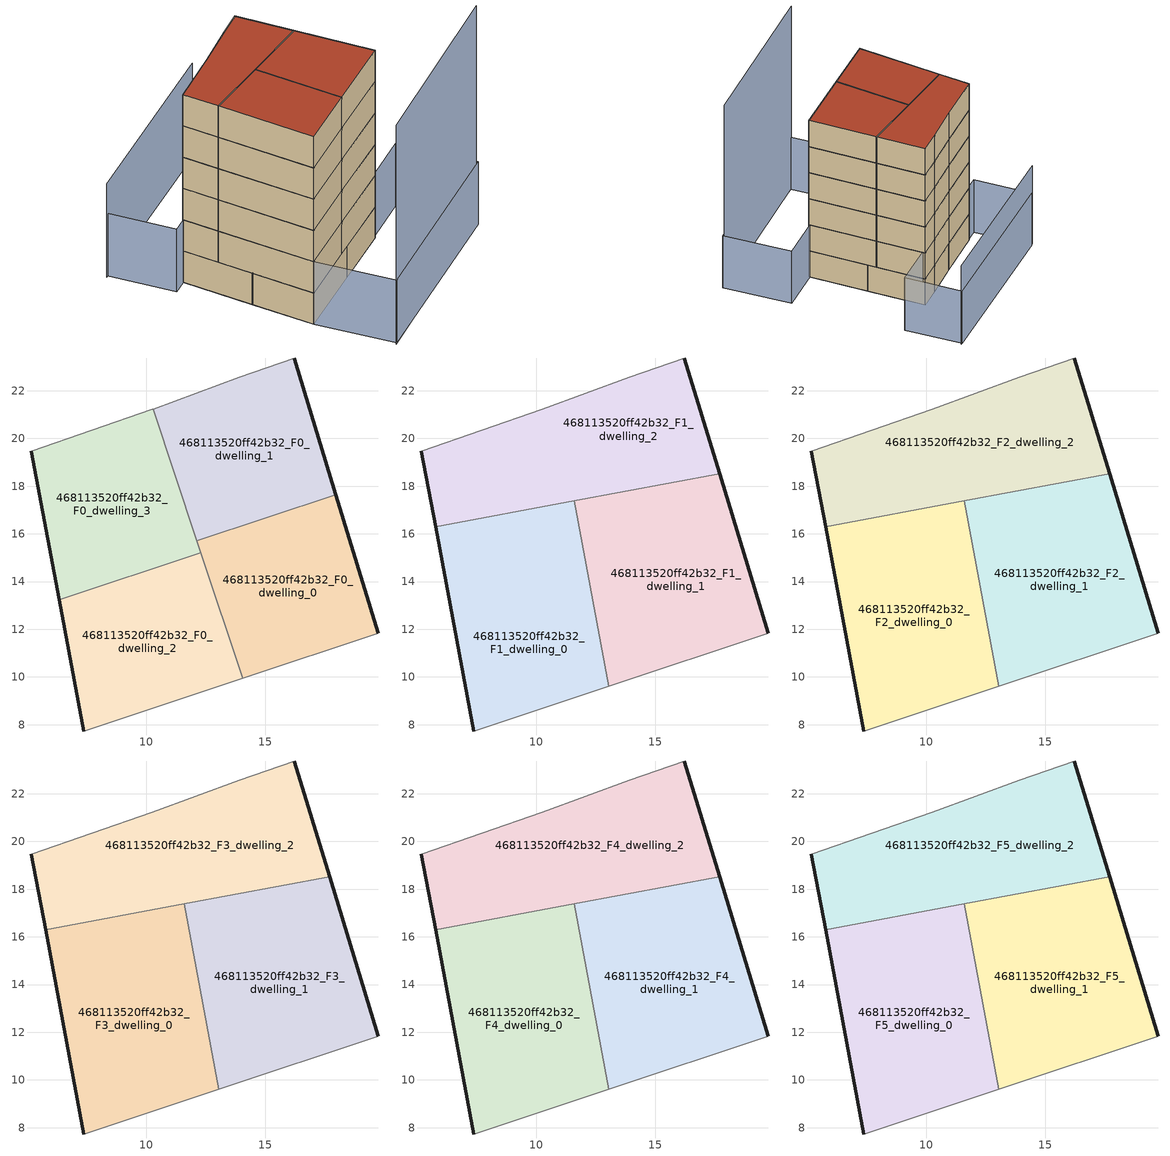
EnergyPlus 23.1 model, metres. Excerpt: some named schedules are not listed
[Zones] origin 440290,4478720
468113520ff42b32_F0_dwelling_0
 floor ground (EU_floor_Construction): 19.73,11.84 17.96,17.65 12.13,15.71 14.05,9.95 z0
 wall outside (EU_wall_Construction): 17.96,17.65 19.73,11.84 z0:3
 wall to 468113520ff42b32_F0_dwelling_1 (EU_wall_Construction): 12.13,15.71 17.96,17.65 z0:3
 wall adiabatic (EU_wall_Construction): 19.73,11.84 14.05,9.95 z0:3
 wall to 468113520ff42b32_F0_dwelling_2 (EU_wall_Construction): 14.05,9.95 12.3,15.21 z0:3
 wall to 468113520ff42b32_F0_dwelling_3 (EU_wall_Construction): 12.3,15.21 12.13,15.71 z0:3
 ceiling adiabatic (EU_roof_Construction): 17.96,17.65 19.73,11.84 14.05,9.95 12.13,15.71 z3
468113520ff42b32_F0_dwelling_1
 floor ground (EU_floor_Construction): 17.96,17.65 16.22,23.37 13.9,22.56 10.29,21.23 12.13,15.71 z0
 wall outside (EU_wall_Construction): 16.22,23.37 17.96,17.65 z0:3
 wall adiabatic (EU_wall_Construction): 10.29,21.23 13.9,22.56 16.22,23.37 z0:3
 wall to 468113520ff42b32_F0_dwelling_3 (EU_wall_Construction): 12.13,15.71 10.29,21.23 z0:3
 ceiling adiabatic (EU_roof_Construction): 17.7,18.52 17.96,17.65 12.13,15.71 11.62,17.25 11.6,17.38 z3
468113520ff42b32_F0_dwelling_2
 floor ground (EU_floor_Construction): 14.05,9.95 12.3,15.21 6.36,13.23 7.39,7.74 z0
 wall outside (EU_wall_Construction): 7.39,7.74 6.36,13.23 z0:3
 wall to 468113520ff42b32_F0_dwelling_3 (EU_wall_Construction): 6.36,13.23 12.3,15.21 z0:3
 wall adiabatic (EU_wall_Construction): 14.05,9.95 7.39,7.74 z0:3
468113520ff42b32_F0_dwelling_3
 floor ground (EU_floor_Construction): 12.3,15.21 10.29,21.23 10.26,21.22 5.19,19.46 6.36,13.23 z0
 wall outside (EU_wall_Construction): 6.36,13.23 5.19,19.46 z0:3
 wall adiabatic (EU_wall_Construction): 5.19,19.46 10.26,21.22 10.29,21.23 z0:3
468113520ff42b32_F1_dwelling_0
 floor to 468113520ff42b32_F0_dwelling_2 (EU_floor_Construction): 13.05,9.62 12.02,15.12 6.36,13.23 7.39,7.74 z3
 floor to 468113520ff42b32_F0_dwelling_1 (EU_floor_Construction): 11.62,17.25 11.6,17.38 11.58,17.37 z3
 floor to 468113520ff42b32_F0_dwelling_3 (EU_floor_Construction): 12.02,15.12 11.62,17.25 11.58,17.37 5.79,16.29 6.36,13.23 z3
 wall outside (EU_wall_Construction): 7.39,7.74 5.79,16.29 z3:6
 wall to 468113520ff42b32_F1_dwelling_1 (EU_wall_Construction): 11.6,17.38 13.05,9.62 z3:6
 wall adiabatic (EU_wall_Construction): 13.05,9.62 7.39,7.74 z3:6
 wall to 468113520ff42b32_F1_dwelling_2 (EU_wall_Construction): 5.79,16.29 11.6,17.38 z3:6
468113520ff42b32_F1_dwelling_1
 floor to 468113520ff42b32_F0_dwelling_2 (EU_floor_Construction): 14.05,9.95 12.3,15.21 12.02,15.12 13.05,9.62 z3
 floor to 468113520ff42b32_F0_dwelling_3 (EU_floor_Construction): 12.3,15.21 11.62,17.25 12.02,15.12 z3
 floor adiabatic (EU_floor_Construction): 19.73,11.84 17.7,18.52 11.6,17.38 11.62,17.25 14.05,9.95 13.05,9.62 z3
 wall outside (EU_wall_Construction): 17.7,18.52 19.73,11.84 z3:6
 wall adiabatic (EU_wall_Construction): 19.73,11.84 13.05,9.62 z3:6
 wall to 468113520ff42b32_F1_dwelling_2 (EU_wall_Construction): 11.6,17.38 17.7,18.52 z3:6
468113520ff42b32_F1_dwelling_2
 floor to 468113520ff42b32_F0_dwelling_1 (EU_floor_Construction): 17.7,18.52 16.22,23.37 13.9,22.56 10.29,21.23 11.58,17.38 z3
 floor to 468113520ff42b32_F0_dwelling_3 (EU_floor_Construction): 11.58,17.38 10.29,21.23 10.26,21.22 5.19,19.46 5.79,16.29 z3
 wall outside (EU_wall_Construction): 16.22,23.37 17.7,18.52 / 5.79,16.29 5.19,19.46 z3:6
 wall adiabatic (EU_wall_Construction): 5.19,19.46 10.26,21.22 13.9,22.56 16.22,23.37 z3:6
468113520ff42b32_F2_dwelling_0
 floor to 468113520ff42b32_F1_dwelling_0 (EU_floor_Construction): 13.05,9.62 11.6,17.38 5.79,16.29 7.39,7.74 z6
 wall outside (EU_wall_Construction): 7.39,7.74 5.79,16.29 z6:9
 wall to 468113520ff42b32_F2_dwelling_1 (EU_wall_Construction): 11.6,17.38 13.05,9.62 z6:9
 wall adiabatic (EU_wall_Construction): 13.05,9.62 7.39,7.74 z6:9
 wall to 468113520ff42b32_F2_dwelling_2 (EU_wall_Construction): 5.79,16.29 11.6,17.38 z6:9
468113520ff42b32_F2_dwelling_1
 floor to 468113520ff42b32_F1_dwelling_1 (EU_floor_Construction): 19.73,11.84 17.7,18.52 11.6,17.38 13.05,9.62 z6
 wall outside (EU_wall_Construction): 17.7,18.52 19.73,11.84 z6:9
 wall adiabatic (EU_wall_Construction): 19.73,11.84 13.05,9.62 z6:9
 wall to 468113520ff42b32_F2_dwelling_2 (EU_wall_Construction): 11.6,17.38 17.7,18.52 z6:9
468113520ff42b32_F2_dwelling_2
 floor to 468113520ff42b32_F1_dwelling_2 (EU_floor_Construction): 17.7,18.52 16.22,23.37 13.9,22.56 10.26,21.22 5.19,19.46 5.79,16.29 z6
 wall outside (EU_wall_Construction): 16.22,23.37 17.7,18.52 / 5.79,16.29 5.19,19.46 z6:9
 wall adiabatic (EU_wall_Construction): 5.19,19.46 10.26,21.22 13.9,22.56 16.22,23.37 z6:9
468113520ff42b32_F3_dwelling_0
 floor to 468113520ff42b32_F2_dwelling_0 (EU_floor_Construction): 13.05,9.62 11.6,17.38 5.79,16.29 7.39,7.74 z9
 wall outside (EU_wall_Construction): 7.39,7.74 5.79,16.29 z9:12
 wall to 468113520ff42b32_F3_dwelling_1 (EU_wall_Construction): 11.6,17.38 13.05,9.62 z9:12
 wall adiabatic (EU_wall_Construction): 13.05,9.62 7.39,7.74 z9:12
 wall to 468113520ff42b32_F3_dwelling_2 (EU_wall_Construction): 5.79,16.29 11.6,17.38 z9:12
468113520ff42b32_F3_dwelling_1
 floor to 468113520ff42b32_F2_dwelling_1 (EU_floor_Construction): 19.73,11.84 17.7,18.52 11.6,17.38 13.05,9.62 z9
 wall outside (EU_wall_Construction): 17.7,18.52 19.73,11.84 z9:12
 wall adiabatic (EU_wall_Construction): 19.73,11.84 13.05,9.62 z9:12
 wall to 468113520ff42b32_F3_dwelling_2 (EU_wall_Construction): 11.6,17.38 17.7,18.52 z9:12
468113520ff42b32_F3_dwelling_2
 floor to 468113520ff42b32_F2_dwelling_2 (EU_floor_Construction): 17.7,18.52 16.22,23.37 13.9,22.56 10.26,21.22 5.19,19.46 5.79,16.29 z9
 wall outside (EU_wall_Construction): 16.22,23.37 17.7,18.52 / 5.79,16.29 5.19,19.46 z9:12
 wall adiabatic (EU_wall_Construction): 5.19,19.46 10.26,21.22 13.9,22.56 16.22,23.37 z9:12
468113520ff42b32_F4_dwelling_0
 floor to 468113520ff42b32_F3_dwelling_0 (EU_floor_Construction): 13.05,9.62 11.6,17.38 5.79,16.29 7.39,7.74 z12
 wall outside (EU_wall_Construction): 7.39,7.74 5.79,16.29 z12:15
 wall to 468113520ff42b32_F4_dwelling_1 (EU_wall_Construction): 11.6,17.38 13.05,9.62 z12:15
 wall adiabatic (EU_wall_Construction): 13.05,9.62 7.39,7.74 z12:15
 wall to 468113520ff42b32_F4_dwelling_2 (EU_wall_Construction): 5.79,16.29 11.6,17.38 z12:15
468113520ff42b32_F4_dwelling_1
 floor to 468113520ff42b32_F3_dwelling_1 (EU_floor_Construction): 19.73,11.84 17.7,18.52 11.6,17.38 13.05,9.62 z12
 wall outside (EU_wall_Construction): 17.7,18.52 19.73,11.84 z12:15
 wall adiabatic (EU_wall_Construction): 19.73,11.84 13.05,9.62 z12:15
 wall to 468113520ff42b32_F4_dwelling_2 (EU_wall_Construction): 11.6,17.38 17.7,18.52 z12:15
468113520ff42b32_F4_dwelling_2
 floor to 468113520ff42b32_F3_dwelling_2 (EU_floor_Construction): 17.7,18.52 16.22,23.37 13.9,22.56 10.26,21.22 5.19,19.46 5.79,16.29 z12
 wall outside (EU_wall_Construction): 16.22,23.37 17.7,18.52 / 5.79,16.29 5.19,19.46 z12:15
 wall adiabatic (EU_wall_Construction): 5.19,19.46 10.26,21.22 13.9,22.56 16.22,23.37 z12:15
468113520ff42b32_F5_dwelling_0
 floor to 468113520ff42b32_F4_dwelling_0 (EU_floor_Construction): 13.05,9.62 11.6,17.38 5.79,16.29 7.39,7.74 z15
 wall outside (EU_wall_Construction): 7.39,7.74 5.79,16.29 z15:18
 wall to 468113520ff42b32_F5_dwelling_1 (EU_wall_Construction): 11.6,17.38 13.05,9.62 z15:18
 wall adiabatic (EU_wall_Construction): 13.05,9.62 7.39,7.74 z15:18
 wall to 468113520ff42b32_F5_dwelling_2 (EU_wall_Construction): 5.79,16.29 11.6,17.38 z15:18
 roof outside (EU_roof_Construction): 11.6,17.38 13.05,9.62 7.39,7.74 5.79,16.29 z18
468113520ff42b32_F5_dwelling_1
 floor to 468113520ff42b32_F4_dwelling_1 (EU_floor_Construction): 19.73,11.84 17.7,18.52 11.6,17.38 13.05,9.62 z15
 wall outside (EU_wall_Construction): 17.7,18.52 19.73,11.84 z15:18
 wall adiabatic (EU_wall_Construction): 19.73,11.84 13.05,9.62 z15:18
 wall to 468113520ff42b32_F5_dwelling_2 (EU_wall_Construction): 11.6,17.38 17.7,18.52 z15:18
 roof outside (EU_roof_Construction): 17.7,18.52 19.73,11.84 13.05,9.62 11.6,17.38 z18
468113520ff42b32_F5_dwelling_2
 floor to 468113520ff42b32_F4_dwelling_2 (EU_floor_Construction): 17.7,18.52 16.22,23.37 13.9,22.56 10.26,21.22 5.19,19.46 5.79,16.29 z15
 wall outside (EU_wall_Construction): 16.22,23.37 17.7,18.52 / 5.79,16.29 5.19,19.46 z15:18
 wall adiabatic (EU_wall_Construction): 5.19,19.46 10.26,21.22 13.9,22.56 16.22,23.37 z15:18
 roof outside (EU_roof_Construction): 16.22,23.37 17.7,18.52 5.79,16.29 5.19,19.46 10.26,21.22 13.9,22.56 z18
shading: 18.99,30.13 1.83,24.48 z0:9; 9.5,1.02 26.28,6.88 z0:21; 9.67,1.08 7.39,7.73 / 7.39,7.73 24.14,13.47 / 24.14,13.47 26.42,6.81 / 26.42,6.81 9.67,1.08 / 2.04,24.57 18.8,30.15 / 18.8,30.15 20.67,24.54 / 20.67,24.54 3.9,18.96 / 3.9,18.96 2.04,24.57 z0:6
[Building]
EU S2 Campaign: North Axis=0; Terrain=City; Solar Distribution=FullExterior
[Site:Location]
Madrid: Latitude=40.5; Longitude=-3.5; Time Zone=1; Elevation=609
[SizingPeriod:WeatherFileDays]
AnnualSizingPeriod: Begin Month=1; Begin Day of Month=1; End Month=12; End Day of Month=31; Day of Week for Start Day=Monday; Use Weather File Daylight Saving Period=No; Use Weather File Rain and Snow Indicators=No
[MATERIAL]
EU_InternalMass_Material: Roughness=MediumRough; Thickness=0.1; Conductivity=1; Density=1800; Specific Heat=900; Thermal Absorptance=0.9; Solar Absorptance=0.7; Visible Absorptance=0.7
[MATERIAL:NOMASS] Roughness=MediumRough; Thermal Absorptance=0.9; Solar Absorptance=0.7; Visible Absorptance=0.7
Name | Thermal Resistance
EU_wall_NoMass | 1.60022
EU_roof_NoMass | 1.57597
EU_floor_NoMass | 0.470652
[CONSTRUCTION]
EU_wall_Construction: EU_wall_NoMass
EU_roof_Construction: EU_roof_NoMass
EU_floor_Construction: EU_floor_NoMass
EU_InternalMass_Construction: EU_InternalMass_Material
[ZONE] Type=1; Multiplier=1; Ceiling Height=autocalculate; Floor Area=autocalculate; Part of Total Floor Area=Yes
Name | Volume
468113520ff42b32_F0_dwelling_0 | 110.345
468113520ff42b32_F1_dwelling_0; 468113520ff42b32_F2_dwelling_0; 468113520ff42b32_F3_dwelling_0; 468113520ff42b32_F4_dwelling_0; 468113520ff42b32_F5_dwelling_0 | 147.136
468113520ff42b32_F0_dwelling_1; 468113520ff42b32_F0_dwelling_2 | 110.347
468113520ff42b32_F1_dwelling_1; 468113520ff42b32_F2_dwelling_1; 468113520ff42b32_F3_dwelling_1; 468113520ff42b32_F4_dwelling_1; 468113520ff42b32_F5_dwelling_1 | 147.146
468113520ff42b32_F1_dwelling_2; 468113520ff42b32_F2_dwelling_2; 468113520ff42b32_F3_dwelling_2; 468113520ff42b32_F4_dwelling_2; 468113520ff42b32_F5_dwelling_2 | 147.126
468113520ff42b32_F0_dwelling_3 | 110.36
[INTERNALMASS] Construction=EU_InternalMass_Construction
Name | Zone or ZoneList | Surface Area
468113520ff42b32_F0_dwelling_0_EU_InternalMass | 468113520ff42b32_F0_dwelling_0 | 36.7817
468113520ff42b32_F0_dwelling_1_EU_InternalMass | 468113520ff42b32_F0_dwelling_1 | 36.7823
468113520ff42b32_F0_dwelling_2_EU_InternalMass | 468113520ff42b32_F0_dwelling_2 | 36.7821
468113520ff42b32_F0_dwelling_3_EU_InternalMass | 468113520ff42b32_F0_dwelling_3 | 36.7868
468113520ff42b32_F1_dwelling_0_EU_InternalMass | 468113520ff42b32_F1_dwelling_0 | 49.0447
468113520ff42b32_F1_dwelling_1_EU_InternalMass | 468113520ff42b32_F1_dwelling_1 | 49.0483
468113520ff42b32_F1_dwelling_2_EU_InternalMass | 468113520ff42b32_F1_dwelling_2 | 49.042
468113520ff42b32_F2_dwelling_0_EU_InternalMass | 468113520ff42b32_F2_dwelling_0 | 49.0447
468113520ff42b32_F2_dwelling_1_EU_InternalMass | 468113520ff42b32_F2_dwelling_1 | 49.0483
468113520ff42b32_F2_dwelling_2_EU_InternalMass | 468113520ff42b32_F2_dwelling_2 | 49.042
468113520ff42b32_F3_dwelling_0_EU_InternalMass | 468113520ff42b32_F3_dwelling_0 | 49.0447
468113520ff42b32_F3_dwelling_1_EU_InternalMass | 468113520ff42b32_F3_dwelling_1 | 49.0483
468113520ff42b32_F3_dwelling_2_EU_InternalMass | 468113520ff42b32_F3_dwelling_2 | 49.042
468113520ff42b32_F4_dwelling_0_EU_InternalMass | 468113520ff42b32_F4_dwelling_0 | 49.0447
468113520ff42b32_F4_dwelling_1_EU_InternalMass | 468113520ff42b32_F4_dwelling_1 | 49.0483
468113520ff42b32_F4_dwelling_2_EU_InternalMass | 468113520ff42b32_F4_dwelling_2 | 49.042
468113520ff42b32_F5_dwelling_0_EU_InternalMass | 468113520ff42b32_F5_dwelling_0 | 49.0447
468113520ff42b32_F5_dwelling_1_EU_InternalMass | 468113520ff42b32_F5_dwelling_1 | 49.0483
468113520ff42b32_F5_dwelling_2_EU_InternalMass | 468113520ff42b32_F5_dwelling_2 | 49.042
[OTHEREQUIPMENT] Fuel Type=Electricity; Design Level Calculation Method=Watts/Area; Power per Zone Floor Area=1; Fraction Latent=0; Fraction Radiant=0; Fraction Lost=0; Carbon Dioxide Generation Rate=0; EndUse Subcategory=EU_Step8_InternalGains
Name | Zone or ZoneList or Space or SpaceList | Schedule
EU_Step8_InternalGain_468113520ff42b32_F0_dwelling_0_f000 | 468113520ff42b32_F0_dwelling_0 | EU_Step8_GainSchedule_468113520ff42b32_F0_dwelling_0_f000
EU_Step8_InternalGain_468113520ff42b32_F0_dwelling_1_f000 | 468113520ff42b32_F0_dwelling_1 | EU_Step8_GainSchedule_468113520ff42b32_F0_dwelling_1_f000
EU_Step8_InternalGain_468113520ff42b32_F0_dwelling_2_f000 | 468113520ff42b32_F0_dwelling_2 | EU_Step8_GainSchedule_468113520ff42b32_F0_dwelling_2_f000
EU_Step8_InternalGain_468113520ff42b32_F0_dwelling_3_f000 | 468113520ff42b32_F0_dwelling_3 | EU_Step8_GainSchedule_468113520ff42b32_F0_dwelling_3_f000
EU_Step8_InternalGain_468113520ff42b32_F1_dwelling_0_f000 | 468113520ff42b32_F1_dwelling_0 | EU_Step8_GainSchedule_468113520ff42b32_F1_dwelling_0_f000
EU_Step8_InternalGain_468113520ff42b32_F1_dwelling_1_f000 | 468113520ff42b32_F1_dwelling_1 | EU_Step8_GainSchedule_468113520ff42b32_F1_dwelling_1_f000
EU_Step8_InternalGain_468113520ff42b32_F1_dwelling_2_f000 | 468113520ff42b32_F1_dwelling_2 | EU_Step8_GainSchedule_468113520ff42b32_F1_dwelling_2_f000
EU_Step8_InternalGain_468113520ff42b32_F2_dwelling_0_f000 | 468113520ff42b32_F2_dwelling_0 | EU_Step8_GainSchedule_468113520ff42b32_F2_dwelling_0_f000
EU_Step8_InternalGain_468113520ff42b32_F2_dwelling_1_f000 | 468113520ff42b32_F2_dwelling_1 | EU_Step8_GainSchedule_468113520ff42b32_F2_dwelling_1_f000
EU_Step8_InternalGain_468113520ff42b32_F2_dwelling_2_f000 | 468113520ff42b32_F2_dwelling_2 | EU_Step8_GainSchedule_468113520ff42b32_F2_dwelling_2_f000
EU_Step8_InternalGain_468113520ff42b32_F3_dwelling_0_f000 | 468113520ff42b32_F3_dwelling_0 | EU_Step8_GainSchedule_468113520ff42b32_F3_dwelling_0_f000
EU_Step8_InternalGain_468113520ff42b32_F3_dwelling_1_f000 | 468113520ff42b32_F3_dwelling_1 | EU_Step8_GainSchedule_468113520ff42b32_F3_dwelling_1_f000
EU_Step8_InternalGain_468113520ff42b32_F3_dwelling_2_f000 | 468113520ff42b32_F3_dwelling_2 | EU_Step8_GainSchedule_468113520ff42b32_F3_dwelling_2_f000
EU_Step8_InternalGain_468113520ff42b32_F4_dwelling_0_f000 | 468113520ff42b32_F4_dwelling_0 | EU_Step8_GainSchedule_468113520ff42b32_F4_dwelling_0_f000
EU_Step8_InternalGain_468113520ff42b32_F4_dwelling_1_f000 | 468113520ff42b32_F4_dwelling_1 | EU_Step8_GainSchedule_468113520ff42b32_F4_dwelling_1_f000
EU_Step8_InternalGain_468113520ff42b32_F4_dwelling_2_f000 | 468113520ff42b32_F4_dwelling_2 | EU_Step8_GainSchedule_468113520ff42b32_F4_dwelling_2_f000
EU_Step8_InternalGain_468113520ff42b32_F5_dwelling_0_f000 | 468113520ff42b32_F5_dwelling_0 | EU_Step8_GainSchedule_468113520ff42b32_F5_dwelling_0_f000
EU_Step8_InternalGain_468113520ff42b32_F5_dwelling_1_f000 | 468113520ff42b32_F5_dwelling_1 | EU_Step8_GainSchedule_468113520ff42b32_F5_dwelling_1_f000
EU_Step8_InternalGain_468113520ff42b32_F5_dwelling_2_f000 | 468113520ff42b32_F5_dwelling_2 | EU_Step8_GainSchedule_468113520ff42b32_F5_dwelling_2_f000
[ZONEVENTILATION:DESIGNFLOWRATE] Schedule=EU_AlwaysOn; Design Flow Rate Calculation Method=AirChanges/Hour; Air Changes per Hour=0.480704; Ventilation Type=Natural; Fan Pressure Rise=0; Fan Total Efficiency=1; Constant Term Coefficient=1; Temperature Term Coefficient=0; Velocity Term Coefficient=0; Velocity Squared Term Coefficient=0; Minimum Indoor Temperature=-100; Maximum Indoor Temperature=100; Delta Temperature=-100; Minimum Outdoor Temperature=-100; Maximum Outdoor Temperature=100; Maximum Wind Speed=40
Name | Zone or ZoneList or Space or SpaceList
EU_ConstantAir_468113520ff42b32_F0_dwelling_0 | 468113520ff42b32_F0_dwelling_0
EU_ConstantAir_468113520ff42b32_F0_dwelling_1 | 468113520ff42b32_F0_dwelling_1
EU_ConstantAir_468113520ff42b32_F0_dwelling_2 | 468113520ff42b32_F0_dwelling_2
EU_ConstantAir_468113520ff42b32_F0_dwelling_3 | 468113520ff42b32_F0_dwelling_3
EU_ConstantAir_468113520ff42b32_F1_dwelling_0 | 468113520ff42b32_F1_dwelling_0
EU_ConstantAir_468113520ff42b32_F1_dwelling_1 | 468113520ff42b32_F1_dwelling_1
EU_ConstantAir_468113520ff42b32_F1_dwelling_2 | 468113520ff42b32_F1_dwelling_2
EU_ConstantAir_468113520ff42b32_F2_dwelling_0 | 468113520ff42b32_F2_dwelling_0
EU_ConstantAir_468113520ff42b32_F2_dwelling_1 | 468113520ff42b32_F2_dwelling_1
EU_ConstantAir_468113520ff42b32_F2_dwelling_2 | 468113520ff42b32_F2_dwelling_2
EU_ConstantAir_468113520ff42b32_F3_dwelling_0 | 468113520ff42b32_F3_dwelling_0
EU_ConstantAir_468113520ff42b32_F3_dwelling_1 | 468113520ff42b32_F3_dwelling_1
EU_ConstantAir_468113520ff42b32_F3_dwelling_2 | 468113520ff42b32_F3_dwelling_2
EU_ConstantAir_468113520ff42b32_F4_dwelling_0 | 468113520ff42b32_F4_dwelling_0
EU_ConstantAir_468113520ff42b32_F4_dwelling_1 | 468113520ff42b32_F4_dwelling_1
EU_ConstantAir_468113520ff42b32_F4_dwelling_2 | 468113520ff42b32_F4_dwelling_2
EU_ConstantAir_468113520ff42b32_F5_dwelling_0 | 468113520ff42b32_F5_dwelling_0
EU_ConstantAir_468113520ff42b32_F5_dwelling_1 | 468113520ff42b32_F5_dwelling_1
EU_ConstantAir_468113520ff42b32_F5_dwelling_2 | 468113520ff42b32_F5_dwelling_2
[HVACTEMPLATE:THERMOSTAT] Constant Heating Setpoint=20; Constant Cooling Setpoint=50
EU_HeatOnly_468113520ff42b32_F0_dwelling_0; EU_HeatOnly_468113520ff42b32_F0_dwelling_1; EU_HeatOnly_468113520ff42b32_F0_dwelling_2; EU_HeatOnly_468113520ff42b32_F0_dwelling_3; EU_HeatOnly_468113520ff42b32_F1_dwelling_0; EU_HeatOnly_468113520ff42b32_F1_dwelling_1; EU_HeatOnly_468113520ff42b32_F1_dwelling_2; EU_HeatOnly_468113520ff42b32_F2_dwelling_0; EU_HeatOnly_468113520ff42b32_F2_dwelling_1; EU_HeatOnly_468113520ff42b32_F2_dwelling_2; EU_HeatOnly_468113520ff42b32_F3_dwelling_0; EU_HeatOnly_468113520ff42b32_F3_dwelling_1; EU_HeatOnly_468113520ff42b32_F3_dwelling_2; EU_HeatOnly_468113520ff42b32_F4_dwelling_0; EU_HeatOnly_468113520ff42b32_F4_dwelling_1; EU_HeatOnly_468113520ff42b32_F4_dwelling_2
